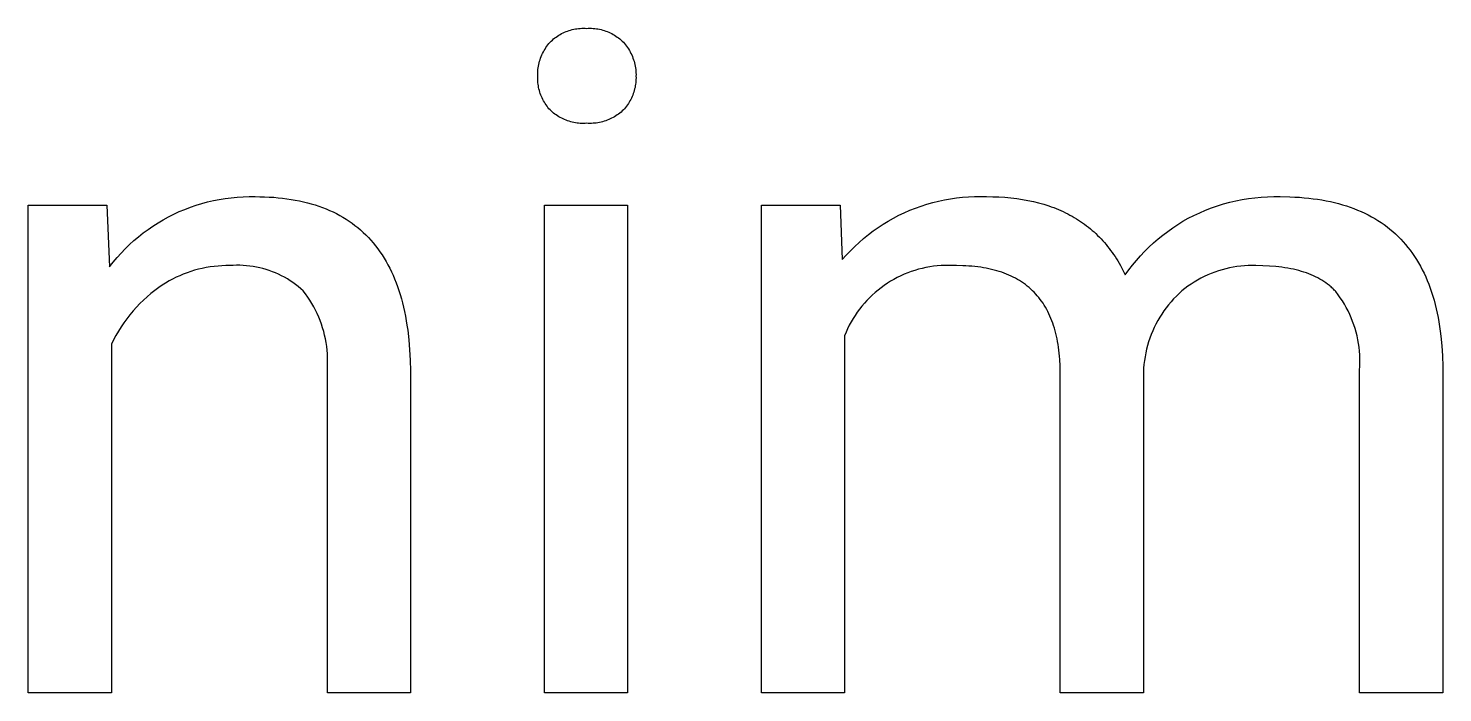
# Model space of a CAD drawing. Header units: millimetres. Extents: x -1576 to 3664, y -445 to 3215.
# Drawn here: x 3350.4 to 3431.3, y 18.5 to 56.5 of the extents above; entities that cross this region are included whole.
import ezdxf

# ---------------------------------------------------------------- set-up
doc = ezdxf.new("R2010")
doc.units = ezdxf.units.MM
doc.header["$MEASUREMENT"] = 0
doc.layers.add('Domyślny', color=7, linetype='Continuous', true_color=0x000000)

msp = doc.modelspace()

# ---------------------------------------------------------------- linework, layer by layer
at = {"layer": 'Domyślny'}
for p, q in [((3380.277, 55.802), (3380.345, 55.865)), ((3380.345, 55.865), (3380.415, 55.926)), ((3380.415, 55.926), (3380.487, 55.984)), ((3380.487, 55.984), (3380.561, 56.039)), ((3380.561, 56.039), (3380.637, 56.092)), ((3380.637, 56.092), (3380.715, 56.142)), ((3380.715, 56.142), (3380.794, 56.189)), ((3380.794, 56.189), (3380.875, 56.234)), ((3380.875, 56.234), (3380.958, 56.275)), ((3380.958, 56.275), (3381.042, 56.314)), ((3381.042, 56.314), (3381.127, 56.35)), ((3381.127, 56.35), (3381.214, 56.383)), ((3381.214, 56.383), (3381.301, 56.413)), ((3381.301, 56.413), (3381.39, 56.439)), ((3381.39, 56.439), (3381.479, 56.463)), ((3381.479, 56.463), (3381.57, 56.483)), ((3381.57, 56.483), (3381.661, 56.501)), ((3381.661, 56.501), (3381.752, 56.515)), ((3381.752, 56.515), (3381.844, 56.526)), ((3381.844, 56.526), (3381.936, 56.534)), ((3381.936, 56.534), (3382.028, 56.538)), ((3382.028, 56.538), (3382.121, 56.54)), ((3382.121, 56.54), (3382.213, 56.538)), ((3382.213, 56.538), (3382.306, 56.533)), ((3382.306, 56.533), (3382.399, 56.538)), ((3382.399, 56.538), (3382.491, 56.539)), ((3382.491, 56.539), (3382.584, 56.538)), ((3382.584, 56.538), (3382.677, 56.533)), ((3382.677, 56.533), (3382.77, 56.525)), ((3382.77, 56.525), (3382.862, 56.514)), ((3382.862, 56.514), (3382.954, 56.5)), ((3382.954, 56.5), (3383.045, 56.483)), ((3383.045, 56.483), (3383.136, 56.462)), ((3383.136, 56.462), (3383.225, 56.438)), ((3383.225, 56.438), (3383.314, 56.412)), ((3383.314, 56.412), (3383.402, 56.382)), ((3383.402, 56.382), (3383.489, 56.349)), ((3383.489, 56.349), (3383.575, 56.313)), ((3383.575, 56.313), (3383.659, 56.274)), ((3383.659, 56.274), (3383.742, 56.233)), ((3383.742, 56.233), (3383.824, 56.188)), ((3383.824, 56.188), (3383.904, 56.141)), ((3383.904, 56.141), (3383.982, 56.091)), ((3383.982, 56.091), (3384.059, 56.038)), ((3384.059, 56.038), (3384.134, 55.983)), ((3384.134, 55.983), (3384.206, 55.925)), ((3384.206, 55.925), (3384.277, 55.865)), ((3384.277, 55.865), (3384.346, 55.802)), ((3379.745, 55.009), (3379.785, 55.096)), ((3379.785, 55.096), (3379.829, 55.182)), ((3379.829, 55.182), (3379.875, 55.267)), ((3379.875, 55.267), (3379.924, 55.35)), ((3379.924, 55.35), (3379.976, 55.431)), ((3379.976, 55.431), (3380.031, 55.511)), ((3380.031, 55.511), (3380.089, 55.588)), ((3380.089, 55.588), (3380.149, 55.664)), ((3380.149, 55.664), (3380.211, 55.737)), ((3380.211, 55.737), (3380.277, 55.802)), ((3384.346, 55.802), (3384.412, 55.737)), ((3384.412, 55.737), (3384.475, 55.664)), ((3384.475, 55.664), (3384.536, 55.589)), ((3384.536, 55.589), (3384.595, 55.512)), ((3384.595, 55.512), (3384.65, 55.433)), ((3384.65, 55.433), (3384.703, 55.352)), ((3384.703, 55.352), (3384.753, 55.269)), ((3384.753, 55.269), (3384.8, 55.184)), ((3384.8, 55.184), (3384.844, 55.098)), ((3384.844, 55.098), (3384.885, 55.011)), ((3379.52, 54.173), (3379.532, 54.269)), ((3379.532, 54.269), (3379.548, 54.364)), ((3379.548, 54.364), (3379.566, 54.459)), ((3379.566, 54.459), (3379.588, 54.553)), ((3379.588, 54.553), (3379.613, 54.646)), ((3379.613, 54.646), (3379.642, 54.738)), ((3379.642, 54.738), (3379.673, 54.829)), ((3379.673, 54.829), (3379.707, 54.92)), ((3379.707, 54.92), (3379.745, 55.009)), ((3384.885, 55.011), (3384.923, 54.922)), ((3384.923, 54.922), (3384.958, 54.831)), ((3384.958, 54.831), (3384.99, 54.74)), ((3384.99, 54.74), (3385.019, 54.648)), ((3385.019, 54.648), (3385.044, 54.554)), ((3385.044, 54.554), (3385.067, 54.46)), ((3385.067, 54.46), (3385.086, 54.365)), ((3385.086, 54.365), (3385.101, 54.27)), ((3385.101, 54.27), (3385.114, 54.174)), ((3379.503, 53.696), (3379.505, 53.788)), ((3379.505, 53.605), (3379.503, 53.696)), ((3379.504, 53.884), (3379.506, 53.981)), ((3379.505, 53.788), (3379.504, 53.884)), ((3379.51, 53.514), (3379.505, 53.605)), ((3379.506, 53.981), (3379.511, 54.077)), ((3379.517, 53.423), (3379.51, 53.514)), ((3379.511, 54.077), (3379.52, 54.173)), ((3385.114, 54.174), (3385.123, 54.078)), ((3385.125, 53.513), (3385.117, 53.422)), ((3385.123, 54.078), (3385.129, 53.981)), ((3385.13, 53.605), (3385.125, 53.513)), ((3385.129, 53.981), (3385.131, 53.884)), ((3385.131, 53.884), (3385.13, 53.788)), ((3385.13, 53.788), (3385.131, 53.696)), ((3385.131, 53.696), (3385.13, 53.605)), ((3379.528, 53.332), (3379.517, 53.423)), ((3379.542, 53.242), (3379.528, 53.332)), ((3379.559, 53.152), (3379.542, 53.242)), ((3379.578, 53.063), (3379.559, 53.152)), ((3379.601, 52.975), (3379.578, 53.063)), ((3379.627, 52.887), (3379.601, 52.975)), ((3379.655, 52.8), (3379.627, 52.887)), ((3379.687, 52.715), (3379.655, 52.8)), ((3379.721, 52.63), (3379.687, 52.715)), ((3379.758, 52.547), (3379.721, 52.63)), ((3384.909, 52.628), (3384.871, 52.545)), ((3384.944, 52.713), (3384.909, 52.628)), ((3384.976, 52.798), (3384.944, 52.713)), ((3385.005, 52.885), (3384.976, 52.798)), ((3385.031, 52.973), (3385.005, 52.885)), ((3385.054, 53.061), (3385.031, 52.973)), ((3385.075, 53.151), (3385.054, 53.061)), ((3385.092, 53.241), (3385.075, 53.151)), ((3385.106, 53.331), (3385.092, 53.241)), ((3385.117, 53.422), (3385.106, 53.331)), ((3379.798, 52.465), (3379.758, 52.547)), ((3379.841, 52.384), (3379.798, 52.465)), ((3379.886, 52.305), (3379.841, 52.384)), ((3379.934, 52.227), (3379.886, 52.305)), ((3379.985, 52.151), (3379.934, 52.227)), ((3380.038, 52.077), (3379.985, 52.151)), ((3380.093, 52.004), (3380.038, 52.077)), ((3380.151, 51.933), (3380.093, 52.004)), ((3380.211, 51.865), (3380.151, 51.933)), ((3380.278, 51.801), (3380.211, 51.865)), ((3384.412, 51.865), (3384.345, 51.802)), ((3384.473, 51.933), (3384.412, 51.865)), ((3384.532, 52.003), (3384.473, 51.933)), ((3384.588, 52.075), (3384.532, 52.003)), ((3384.642, 52.15), (3384.588, 52.075)), ((3384.693, 52.225), (3384.642, 52.15)), ((3384.741, 52.303), (3384.693, 52.225)), ((3384.787, 52.382), (3384.741, 52.303)), ((3384.831, 52.463), (3384.787, 52.382)), ((3384.871, 52.545), (3384.831, 52.463)), ((3380.347, 51.74), (3380.278, 51.801)), ((3380.418, 51.682), (3380.347, 51.74)), ((3380.49, 51.626), (3380.418, 51.682)), ((3380.565, 51.572), (3380.49, 51.626)), ((3380.641, 51.521), (3380.565, 51.572)), ((3380.72, 51.472), (3380.641, 51.521)), ((3380.799, 51.426), (3380.72, 51.472)), ((3380.881, 51.383), (3380.799, 51.426)), ((3380.963, 51.343), (3380.881, 51.383)), ((3381.047, 51.305), (3380.963, 51.343)), ((3381.133, 51.271), (3381.047, 51.305)), ((3381.219, 51.239), (3381.133, 51.271)), ((3381.306, 51.21), (3381.219, 51.239)), ((3381.395, 51.185), (3381.306, 51.21)), ((3381.484, 51.162), (3381.395, 51.185)), ((3381.574, 51.142), (3381.484, 51.162)), ((3381.664, 51.126), (3381.574, 51.142)), ((3381.755, 51.112), (3381.664, 51.126)), ((3381.846, 51.102), (3381.755, 51.112)), ((3381.938, 51.094), (3381.846, 51.102)), ((3382.03, 51.09), (3381.938, 51.094)), ((3382.122, 51.089), (3382.03, 51.09)), ((3382.214, 51.091), (3382.122, 51.089)), ((3382.306, 51.096), (3382.214, 51.091)), ((3382.398, 51.091), (3382.306, 51.096)), ((3382.49, 51.09), (3382.398, 51.091)), ((3382.583, 51.091), (3382.49, 51.09)), ((3382.675, 51.095), (3382.583, 51.091)), ((3382.767, 51.103), (3382.675, 51.095)), ((3382.859, 51.113), (3382.767, 51.103)), ((3382.95, 51.127), (3382.859, 51.113)), ((3383.041, 51.143), (3382.95, 51.127)), ((3383.131, 51.163), (3383.041, 51.143)), ((3383.221, 51.186), (3383.131, 51.163)), ((3383.31, 51.212), (3383.221, 51.186)), ((3383.397, 51.24), (3383.31, 51.212)), ((3383.484, 51.272), (3383.397, 51.24)), ((3383.57, 51.306), (3383.484, 51.272)), ((3383.654, 51.344), (3383.57, 51.306)), ((3383.737, 51.384), (3383.654, 51.344)), ((3383.819, 51.427), (3383.737, 51.384)), ((3383.899, 51.473), (3383.819, 51.427)), ((3383.978, 51.521), (3383.899, 51.473)), ((3384.055, 51.572), (3383.978, 51.521)), ((3384.13, 51.626), (3384.055, 51.572)), ((3384.204, 51.682), (3384.13, 51.626)), ((3384.275, 51.741), (3384.204, 51.682)), ((3384.345, 51.802), (3384.275, 51.741)), ((3350.35, 18.479), (3350.35, 46.401)), ((3350.35, 46.401), (3354.848, 46.401)), ((3354.848, 46.401), (3355.003, 42.872)), ((3358.989, 46.035), (3359.305, 46.168)), ((3359.305, 46.168), (3359.626, 46.291)), ((3359.626, 46.291), (3359.95, 46.402)), ((3359.95, 46.402), (3360.278, 46.503)), ((3360.278, 46.503), (3360.609, 46.592)), ((3360.609, 46.592), (3360.943, 46.67)), ((3360.943, 46.67), (3361.279, 46.737)), ((3361.279, 46.737), (3361.617, 46.792)), ((3361.617, 46.792), (3361.958, 46.836)), ((3361.958, 46.836), (3362.299, 46.868)), ((3362.299, 46.868), (3362.641, 46.889)), ((3362.641, 46.889), (3362.984, 46.898)), ((3362.984, 46.898), (3363.327, 46.896)), ((3363.327, 46.896), (3363.6, 46.893)), ((3363.6, 46.893), (3363.869, 46.886)), ((3363.869, 46.886), (3364.134, 46.874)), ((3364.134, 46.874), (3364.395, 46.857)), ((3364.395, 46.857), (3364.651, 46.835)), ((3364.651, 46.835), (3364.903, 46.808)), ((3364.903, 46.808), (3365.151, 46.776)), ((3365.151, 46.776), (3365.394, 46.74)), ((3365.394, 46.74), (3365.633, 46.698)), ((3365.633, 46.698), (3365.868, 46.652)), ((3365.868, 46.652), (3366.099, 46.601)), ((3366.099, 46.601), (3366.325, 46.545)), ((3366.325, 46.545), (3366.547, 46.484)), ((3366.547, 46.484), (3366.765, 46.418)), ((3366.765, 46.418), (3366.979, 46.347)), ((3366.979, 46.347), (3367.188, 46.272)), ((3367.188, 46.272), (3367.393, 46.191)), ((3367.393, 46.191), (3367.594, 46.106)), ((3379.891, 18.479), (3379.891, 46.401)), ((3379.891, 46.401), (3384.647, 46.401)), ((3384.647, 46.401), (3384.647, 18.479)), ((3392.312, 18.479), (3392.312, 46.401)), ((3392.312, 46.401), (3396.81, 46.401)), ((3396.81, 46.401), (3396.937, 43.286)), ((3400.804, 46.113), (3401.125, 46.24)), ((3401.125, 46.24), (3401.45, 46.357)), ((3401.45, 46.357), (3401.778, 46.463)), ((3401.778, 46.463), (3402.11, 46.558)), ((3402.11, 46.558), (3402.445, 46.641)), ((3402.445, 46.641), (3402.783, 46.713)), ((3402.783, 46.713), (3403.123, 46.774)), ((3403.123, 46.774), (3403.465, 46.823)), ((3403.465, 46.823), (3403.808, 46.861)), ((3403.808, 46.861), (3404.153, 46.887)), ((3404.153, 46.887), (3404.498, 46.902)), ((3404.498, 46.902), (3404.843, 46.904)), ((3404.843, 46.904), (3405.188, 46.896)), ((3405.188, 46.896), (3405.549, 46.891)), ((3405.549, 46.891), (3405.903, 46.878)), ((3405.903, 46.878), (3406.249, 46.856)), ((3406.249, 46.856), (3406.588, 46.826)), ((3406.588, 46.826), (3406.92, 46.786)), ((3406.92, 46.786), (3407.245, 46.738)), ((3407.245, 46.738), (3407.562, 46.681)), ((3407.562, 46.681), (3407.872, 46.615)), ((3407.872, 46.615), (3408.175, 46.541)), ((3408.175, 46.541), (3408.47, 46.458)), ((3408.47, 46.458), (3408.759, 46.365)), ((3408.759, 46.365), (3408.9, 46.316)), ((3408.9, 46.316), (3409.04, 46.265)), ((3409.04, 46.265), (3409.177, 46.211)), ((3409.177, 46.211), (3409.313, 46.155)), ((3409.313, 46.155), (3409.447, 46.097)), ((3417.729, 46.119), (3418.069, 46.25)), ((3418.069, 46.25), (3418.412, 46.37)), ((3418.412, 46.37), (3418.76, 46.477)), ((3418.76, 46.477), (3419.111, 46.573)), ((3419.111, 46.573), (3419.465, 46.656)), ((3419.465, 46.656), (3419.822, 46.727)), ((3419.822, 46.727), (3420.181, 46.786)), ((3420.181, 46.786), (3420.542, 46.833)), ((3420.542, 46.833), (3420.904, 46.867)), ((3420.904, 46.867), (3421.267, 46.889)), ((3421.267, 46.889), (3421.631, 46.899)), ((3421.631, 46.899), (3421.995, 46.896)), ((3421.995, 46.896), (3422.558, 46.886)), ((3422.558, 46.886), (3422.833, 46.874)), ((3422.833, 46.874), (3423.104, 46.858)), ((3423.104, 46.858), (3423.37, 46.836)), ((3423.37, 46.836), (3423.632, 46.81)), ((3423.632, 46.81), (3423.889, 46.779)), ((3423.889, 46.779), (3424.142, 46.744)), ((3424.142, 46.744), (3424.391, 46.703)), ((3424.391, 46.703), (3424.635, 46.658)), ((3424.635, 46.658), (3424.875, 46.608)), ((3424.875, 46.608), (3425.11, 46.554)), ((3425.11, 46.554), (3425.341, 46.495)), ((3425.341, 46.495), (3425.568, 46.43)), ((3425.568, 46.43), (3425.79, 46.362)), ((3425.79, 46.362), (3426.008, 46.288)), ((3426.008, 46.288), (3426.222, 46.21)), ((3426.222, 46.21), (3426.431, 46.127)), ((3357.487, 45.212), (3357.776, 45.397)), ((3357.776, 45.397), (3358.071, 45.572)), ((3358.071, 45.572), (3358.372, 45.736)), ((3358.372, 45.736), (3358.678, 45.891)), ((3358.678, 45.891), (3358.989, 46.035)), ((3367.594, 46.106), (3367.791, 46.016)), ((3367.791, 46.016), (3367.983, 45.921)), ((3367.983, 45.921), (3368.171, 45.821)), ((3368.171, 45.821), (3368.355, 45.716)), ((3368.355, 45.716), (3368.534, 45.607)), ((3368.534, 45.607), (3368.709, 45.492)), ((3368.709, 45.492), (3368.88, 45.373)), ((3368.88, 45.373), (3369.047, 45.248)), ((3399.274, 45.317), (3399.569, 45.496)), ((3399.569, 45.496), (3399.87, 45.666)), ((3399.87, 45.666), (3400.176, 45.825)), ((3400.176, 45.825), (3400.487, 45.974)), ((3400.487, 45.974), (3400.804, 46.113)), ((3409.447, 46.097), (3409.58, 46.037)), ((3409.58, 46.037), (3409.71, 45.974)), ((3409.71, 45.974), (3409.839, 45.91)), ((3409.839, 45.91), (3409.966, 45.843)), ((3409.966, 45.843), (3410.091, 45.774)), ((3410.091, 45.774), (3410.214, 45.703)), ((3410.214, 45.703), (3410.335, 45.629)), ((3410.335, 45.629), (3410.455, 45.554)), ((3410.455, 45.554), (3410.572, 45.476)), ((3410.572, 45.476), (3410.688, 45.396)), ((3410.688, 45.396), (3410.802, 45.314)), ((3416.137, 45.302), (3416.436, 45.485)), ((3416.436, 45.485), (3416.74, 45.658)), ((3416.74, 45.658), (3417.064, 45.823)), ((3417.064, 45.823), (3417.394, 45.977)), ((3417.394, 45.977), (3417.729, 46.119)), ((3426.431, 46.127), (3426.635, 46.039)), ((3426.635, 46.039), (3426.836, 45.946)), ((3426.836, 45.946), (3427.032, 45.849)), ((3427.032, 45.849), (3427.223, 45.747)), ((3427.223, 45.747), (3427.41, 45.64)), ((3427.41, 45.64), (3427.593, 45.528)), ((3427.593, 45.528), (3427.771, 45.412)), ((3427.771, 45.412), (3427.945, 45.291)), ((3356.399, 44.379), (3356.661, 44.601)), ((3356.661, 44.601), (3356.929, 44.814)), ((3356.929, 44.814), (3357.205, 45.018)), ((3357.205, 45.018), (3357.487, 45.212)), ((3369.047, 45.248), (3369.209, 45.119)), ((3369.209, 45.119), (3369.367, 44.985)), ((3369.367, 44.985), (3369.521, 44.846)), ((3369.521, 44.846), (3369.671, 44.703)), ((3369.671, 44.703), (3369.816, 44.554)), ((3369.816, 44.554), (3369.957, 44.4)), ((3398.16, 44.502), (3398.428, 44.72)), ((3398.428, 44.72), (3398.703, 44.928)), ((3398.703, 44.928), (3398.985, 45.127)), ((3398.985, 45.127), (3399.274, 45.317)), ((3410.802, 45.314), (3410.915, 45.23)), ((3410.915, 45.23), (3411.025, 45.143)), ((3411.025, 45.143), (3411.134, 45.054)), ((3411.134, 45.054), (3411.241, 44.963)), ((3411.241, 44.963), (3411.346, 44.87)), ((3411.346, 44.87), (3411.449, 44.775)), ((3411.449, 44.775), (3411.55, 44.678)), ((3411.55, 44.678), (3411.65, 44.578)), ((3411.65, 44.578), (3411.747, 44.476)), ((3415.009, 44.475), (3415.281, 44.695)), ((3415.281, 44.695), (3415.56, 44.907)), ((3415.56, 44.907), (3415.845, 45.11)), ((3415.845, 45.11), (3416.137, 45.302)), ((3427.945, 45.291), (3428.115, 45.165)), ((3428.115, 45.165), (3428.28, 45.035)), ((3428.28, 45.035), (3428.441, 44.899)), ((3428.441, 44.899), (3428.597, 44.759)), ((3428.597, 44.759), (3428.749, 44.615)), ((3428.749, 44.615), (3428.897, 44.465)), ((3355.663, 43.661), (3355.9, 43.909)), ((3355.9, 43.909), (3356.146, 44.148)), ((3356.146, 44.148), (3356.399, 44.379)), ((3369.957, 44.4), (3370.094, 44.242)), ((3370.094, 44.242), (3370.227, 44.079)), ((3370.227, 44.079), (3370.355, 43.911)), ((3370.355, 43.911), (3370.479, 43.738)), ((3370.479, 43.738), (3370.599, 43.56)), ((3397.165, 43.545), (3397.401, 43.797)), ((3397.401, 43.797), (3397.646, 44.04)), ((3397.646, 44.04), (3397.899, 44.275)), ((3397.899, 44.275), (3398.16, 44.502)), ((3411.747, 44.476), (3411.843, 44.372)), ((3411.843, 44.372), (3411.937, 44.266)), ((3411.937, 44.266), (3412.03, 44.157)), ((3412.03, 44.157), (3412.12, 44.047)), ((3412.12, 44.047), (3412.209, 43.934)), ((3412.209, 43.934), (3412.295, 43.819)), ((3412.295, 43.819), (3412.38, 43.702)), ((3414.001, 43.504), (3414.241, 43.759)), ((3414.241, 43.759), (3414.489, 44.006)), ((3414.489, 44.006), (3414.745, 44.245)), ((3414.745, 44.245), (3415.009, 44.475)), ((3428.897, 44.465), (3429.04, 44.311)), ((3429.04, 44.311), (3429.179, 44.152)), ((3429.179, 44.152), (3429.313, 43.988)), ((3429.313, 43.988), (3429.443, 43.82)), ((3429.443, 43.82), (3429.569, 43.646)), ((3355.003, 42.872), (3355.214, 43.143)), ((3355.214, 43.143), (3355.434, 43.406)), ((3355.434, 43.406), (3355.663, 43.661)), ((3361.209, 42.921), (3360.983, 42.899)), ((3361.436, 42.936), (3361.209, 42.921)), ((3361.663, 42.943), (3361.436, 42.936)), ((3361.891, 42.942), (3361.663, 42.943)), ((3362.081, 42.955), (3361.891, 42.942)), ((3362.271, 42.961), (3362.081, 42.955)), ((3362.462, 42.961), (3362.271, 42.961)), ((3362.652, 42.953), (3362.462, 42.961)), ((3362.842, 42.94), (3362.652, 42.953)), ((3363.032, 42.92), (3362.842, 42.94)), ((3363.22, 42.893), (3363.032, 42.92)), ((3370.599, 43.56), (3370.714, 43.377)), ((3370.714, 43.377), (3370.825, 43.189)), ((3370.825, 43.189), (3370.932, 42.997)), ((3370.932, 42.997), (3371.035, 42.8)), ((3396.937, 43.286), (3397.165, 43.545)), ((3402.158, 42.906), (3401.942, 42.874)), ((3402.375, 42.931), (3402.158, 42.906)), ((3402.593, 42.948), (3402.375, 42.931)), ((3402.811, 42.958), (3402.593, 42.948)), ((3403.029, 42.96), (3402.811, 42.958)), ((3403.248, 42.955), (3403.029, 42.96)), ((3403.466, 42.942), (3403.248, 42.955)), ((3403.831, 42.936), (3403.466, 42.942)), ((3404.01, 42.929), (3403.831, 42.936)), ((3404.185, 42.918), (3404.01, 42.929)), ((3404.358, 42.905), (3404.185, 42.918)), ((3404.527, 42.888), (3404.358, 42.905)), ((3412.38, 43.702), (3412.464, 43.582)), ((3412.464, 43.582), (3412.545, 43.461)), ((3412.545, 43.461), (3412.624, 43.337)), ((3412.624, 43.337), (3412.702, 43.211)), ((3412.702, 43.211), (3412.778, 43.083)), ((3412.778, 43.083), (3412.852, 42.952)), ((3412.852, 42.952), (3412.995, 42.685)), ((3413.334, 42.694), (3413.547, 42.971)), ((3413.547, 42.971), (3413.77, 43.242)), ((3413.77, 43.242), (3414.001, 43.504)), ((3419.739, 42.911), (3419.523, 42.885)), ((3419.956, 42.93), (3419.739, 42.911)), ((3420.173, 42.942), (3419.956, 42.93)), ((3420.391, 42.946), (3420.173, 42.942)), ((3420.609, 42.942), (3420.391, 42.946)), ((3421.003, 42.936), (3420.609, 42.942)), ((3421.383, 42.919), (3421.003, 42.936)), ((3421.748, 42.89), (3421.383, 42.919)), ((3429.569, 43.646), (3429.69, 43.468)), ((3429.69, 43.468), (3429.807, 43.285)), ((3429.807, 43.285), (3429.919, 43.098)), ((3429.919, 43.098), (3430.027, 42.906)), ((3430.027, 42.906), (3430.131, 42.709)), ((3358.604, 42.171), (3358.404, 42.063)), ((3358.807, 42.273), (3358.604, 42.171)), ((3359.014, 42.368), (3358.807, 42.273)), ((3359.223, 42.456), (3359.014, 42.368)), ((3359.436, 42.537), (3359.223, 42.456)), ((3359.651, 42.61), (3359.436, 42.537)), ((3359.869, 42.677), (3359.651, 42.61)), ((3360.088, 42.736), (3359.869, 42.677)), ((3360.31, 42.788), (3360.088, 42.736)), ((3360.533, 42.833), (3360.31, 42.788)), ((3360.757, 42.87), (3360.533, 42.833)), ((3360.983, 42.899), (3360.757, 42.87)), ((3363.408, 42.859), (3363.22, 42.893)), ((3363.594, 42.819), (3363.408, 42.859)), ((3363.779, 42.773), (3363.594, 42.819)), ((3363.962, 42.72), (3363.779, 42.773)), ((3364.144, 42.661), (3363.962, 42.72)), ((3364.323, 42.596), (3364.144, 42.661)), ((3364.499, 42.525), (3364.323, 42.596)), ((3364.673, 42.447), (3364.499, 42.525)), ((3364.844, 42.363), (3364.673, 42.447)), ((3365.013, 42.274), (3364.844, 42.363)), ((3365.178, 42.179), (3365.013, 42.274)), ((3365.339, 42.078), (3365.178, 42.179)), ((3371.035, 42.8), (3371.133, 42.597)), ((3371.133, 42.597), (3371.227, 42.39)), ((3371.227, 42.39), (3371.317, 42.178)), ((3371.317, 42.178), (3371.403, 41.961)), ((3399.889, 42.156), (3399.7, 42.046)), ((3400.082, 42.259), (3399.889, 42.156)), ((3400.278, 42.355), (3400.082, 42.259)), ((3400.477, 42.445), (3400.278, 42.355)), ((3400.679, 42.528), (3400.477, 42.445)), ((3400.884, 42.603), (3400.679, 42.528)), ((3401.092, 42.672), (3400.884, 42.603)), ((3401.302, 42.733), (3401.092, 42.672)), ((3401.513, 42.788), (3401.302, 42.733)), ((3401.727, 42.835), (3401.513, 42.788)), ((3401.942, 42.874), (3401.727, 42.835)), ((3404.694, 42.869), (3404.527, 42.888)), ((3404.858, 42.847), (3404.694, 42.869)), ((3405.019, 42.821), (3404.858, 42.847)), ((3405.177, 42.793), (3405.019, 42.821)), ((3405.332, 42.762), (3405.177, 42.793)), ((3405.484, 42.727), (3405.332, 42.762)), ((3405.633, 42.69), (3405.484, 42.727)), ((3405.78, 42.65), (3405.633, 42.69)), ((3405.923, 42.606), (3405.78, 42.65)), ((3406.064, 42.56), (3405.923, 42.606)), ((3406.202, 42.511), (3406.064, 42.56)), ((3406.337, 42.459), (3406.202, 42.511)), ((3406.468, 42.404), (3406.337, 42.459)), ((3406.598, 42.345), (3406.468, 42.404)), ((3406.724, 42.284), (3406.598, 42.345)), ((3406.847, 42.22), (3406.724, 42.284)), ((3406.967, 42.153), (3406.847, 42.22)), ((3407.085, 42.083), (3406.967, 42.153)), ((3412.995, 42.685), (3413.13, 42.409)), ((3413.13, 42.409), (3413.334, 42.694)), ((3417.271, 42.113), (3417.084, 42.001)), ((3417.461, 42.218), (3417.271, 42.113)), ((3417.656, 42.316), (3417.461, 42.218)), ((3417.853, 42.408), (3417.656, 42.316)), ((3418.054, 42.492), (3417.853, 42.408)), ((3418.257, 42.57), (3418.054, 42.492)), ((3418.463, 42.641), (3418.257, 42.57)), ((3418.671, 42.704), (3418.463, 42.641)), ((3418.882, 42.76), (3418.671, 42.704)), ((3419.094, 42.809), (3418.882, 42.76)), ((3419.308, 42.851), (3419.094, 42.809)), ((3419.523, 42.885), (3419.308, 42.851)), ((3421.926, 42.871), (3421.748, 42.89)), ((3422.099, 42.849), (3421.926, 42.871)), ((3422.269, 42.824), (3422.099, 42.849)), ((3422.436, 42.797), (3422.269, 42.824)), ((3422.599, 42.766), (3422.436, 42.797)), ((3422.758, 42.733), (3422.599, 42.766)), ((3422.913, 42.696), (3422.758, 42.733)), ((3423.065, 42.657), (3422.913, 42.696)), ((3423.214, 42.615), (3423.065, 42.657)), ((3423.358, 42.57), (3423.214, 42.615)), ((3423.5, 42.522), (3423.358, 42.57)), ((3423.637, 42.471), (3423.5, 42.522)), ((3423.771, 42.417), (3423.637, 42.471)), ((3423.901, 42.361), (3423.771, 42.417)), ((3424.028, 42.301), (3423.901, 42.361)), ((3424.151, 42.238), (3424.028, 42.301)), ((3424.27, 42.173), (3424.151, 42.238)), ((3424.386, 42.105), (3424.27, 42.173)), ((3424.498, 42.034), (3424.386, 42.105)), ((3430.131, 42.709), (3430.23, 42.507)), ((3430.23, 42.507), (3430.325, 42.3)), ((3430.325, 42.3), (3430.415, 42.089)), ((3357.372, 41.35), (3357.154, 41.164)), ((3357.597, 41.528), (3357.372, 41.35)), ((3357.827, 41.699), (3357.597, 41.528)), ((3358.015, 41.827), (3357.827, 41.699)), ((3358.207, 41.948), (3358.015, 41.827)), ((3358.404, 42.063), (3358.207, 41.948)), ((3365.497, 41.971), (3365.339, 42.078)), ((3365.652, 41.859), (3365.497, 41.971)), ((3365.802, 41.742), (3365.652, 41.859)), ((3365.948, 41.62), (3365.802, 41.742)), ((3366.09, 41.492), (3365.948, 41.62)), ((3366.222, 41.319), (3366.09, 41.492)), ((3366.348, 41.141), (3366.222, 41.319)), ((3371.403, 41.961), (3371.484, 41.74)), ((3371.484, 41.74), (3371.561, 41.513)), ((3371.561, 41.513), (3371.634, 41.281)), ((3398.818, 41.404), (3398.655, 41.258)), ((3398.985, 41.545), (3398.818, 41.404)), ((3399.157, 41.679), (3398.985, 41.545)), ((3399.334, 41.808), (3399.157, 41.679)), ((3399.515, 41.93), (3399.334, 41.808)), ((3399.7, 42.046), (3399.515, 41.93)), ((3407.199, 42.01), (3407.085, 42.083)), ((3407.311, 41.934), (3407.199, 42.01)), ((3407.42, 41.855), (3407.311, 41.934)), ((3407.525, 41.773), (3407.42, 41.855)), ((3407.628, 41.688), (3407.525, 41.773)), ((3407.728, 41.6), (3407.628, 41.688)), ((3407.825, 41.509), (3407.728, 41.6)), ((3407.92, 41.415), (3407.825, 41.509)), ((3408.011, 41.318), (3407.92, 41.415)), ((3408.099, 41.218), (3408.011, 41.318)), ((3416.213, 41.349), (3416.055, 41.196)), ((3416.378, 41.492), (3416.213, 41.349)), ((3416.548, 41.628), (3416.378, 41.492)), ((3416.722, 41.758), (3416.548, 41.628)), ((3416.901, 41.883), (3416.722, 41.758)), ((3417.084, 42.001), (3416.901, 41.883)), ((3424.607, 41.959), (3424.498, 42.034)), ((3424.712, 41.882), (3424.607, 41.959)), ((3424.763, 41.843), (3424.712, 41.882)), ((3424.813, 41.802), (3424.763, 41.843)), ((3424.862, 41.761), (3424.813, 41.802)), ((3424.911, 41.72), (3424.862, 41.761)), ((3424.958, 41.677), (3424.911, 41.72)), ((3425.005, 41.634), (3424.958, 41.677)), ((3425.051, 41.59), (3425.005, 41.634)), ((3425.095, 41.545), (3425.051, 41.59)), ((3425.139, 41.5), (3425.095, 41.545)), ((3425.182, 41.454), (3425.139, 41.5)), ((3425.314, 41.28), (3425.182, 41.454)), ((3430.415, 42.089), (3430.502, 41.873)), ((3430.502, 41.873), (3430.583, 41.652)), ((3430.583, 41.652), (3430.661, 41.427)), ((3430.661, 41.427), (3430.733, 41.197)), ((3356.54, 40.565), (3356.349, 40.351)), ((3356.738, 40.771), (3356.54, 40.565)), ((3356.943, 40.971), (3356.738, 40.771)), ((3357.154, 41.164), (3356.943, 40.971)), ((3366.468, 40.96), (3366.348, 41.141)), ((3366.582, 40.774), (3366.468, 40.96)), ((3366.689, 40.585), (3366.582, 40.774)), ((3366.79, 40.392), (3366.689, 40.585)), ((3371.634, 41.281), (3371.703, 41.045)), ((3371.703, 41.045), (3371.767, 40.804)), ((3371.767, 40.804), (3371.827, 40.558)), ((3371.827, 40.558), (3371.883, 40.307)), ((3398.058, 40.621), (3397.923, 40.449)), ((3398.199, 40.788), (3398.058, 40.621)), ((3398.345, 40.95), (3398.199, 40.788)), ((3398.498, 41.107), (3398.345, 40.95)), ((3398.655, 41.258), (3398.498, 41.107)), ((3408.185, 41.115), (3408.099, 41.218)), ((3408.268, 41.009), (3408.185, 41.115)), ((3408.347, 40.9), (3408.268, 41.009)), ((3408.424, 40.789), (3408.347, 40.9)), ((3408.498, 40.674), (3408.424, 40.789)), ((3408.569, 40.556), (3408.498, 40.674)), ((3408.637, 40.435), (3408.569, 40.556)), ((3415.477, 40.53), (3415.347, 40.352)), ((3415.613, 40.704), (3415.477, 40.53)), ((3415.755, 40.873), (3415.613, 40.704)), ((3415.902, 41.037), (3415.755, 40.873)), ((3416.055, 41.196), (3415.902, 41.037)), ((3425.44, 41.101), (3425.314, 41.28)), ((3425.56, 40.919), (3425.44, 41.101)), ((3425.674, 40.732), (3425.56, 40.919)), ((3425.781, 40.542), (3425.674, 40.732)), ((3425.882, 40.348), (3425.781, 40.542)), ((3430.733, 41.197), (3430.802, 40.962)), ((3430.802, 40.962), (3430.866, 40.722)), ((3430.866, 40.722), (3430.926, 40.478)), ((3430.926, 40.478), (3430.981, 40.228)), ((3355.821, 39.673), (3355.661, 39.436)), ((3355.989, 39.905), (3355.821, 39.673)), ((3356.165, 40.131), (3355.989, 39.905)), ((3356.349, 40.351), (3356.165, 40.131)), ((3366.885, 40.196), (3366.79, 40.392)), ((3366.973, 39.996), (3366.885, 40.196)), ((3367.054, 39.794), (3366.973, 39.996)), ((3367.129, 39.59), (3367.054, 39.794)), ((3371.883, 40.307), (3371.934, 40.051)), ((3371.934, 40.051), (3371.981, 39.79)), ((3371.981, 39.79), (3372.024, 39.525)), ((3397.443, 39.719), (3397.339, 39.527)), ((3397.554, 39.908), (3397.443, 39.719)), ((3397.67, 40.093), (3397.554, 39.908)), ((3397.793, 40.273), (3397.67, 40.093)), ((3397.923, 40.449), (3397.793, 40.273)), ((3408.703, 40.311), (3408.637, 40.435)), ((3408.765, 40.185), (3408.703, 40.311)), ((3408.824, 40.055), (3408.765, 40.185)), ((3408.881, 39.922), (3408.824, 40.055)), ((3408.935, 39.786), (3408.881, 39.922)), ((3408.985, 39.648), (3408.935, 39.786)), ((3414.995, 39.792), (3414.89, 39.597)), ((3415.106, 39.982), (3414.995, 39.792)), ((3415.223, 40.169), (3415.106, 39.982)), ((3415.347, 40.352), (3415.223, 40.169)), ((3425.976, 40.151), (3425.882, 40.348)), ((3426.063, 39.951), (3425.976, 40.151)), ((3426.144, 39.749), (3426.063, 39.951)), ((3426.218, 39.543), (3426.144, 39.749)), ((3430.981, 40.228), (3431.032, 39.974)), ((3431.032, 39.974), (3431.079, 39.716)), ((3431.079, 39.716), (3431.121, 39.452)), ((3355.365, 38.946), (3355.23, 38.693)), ((3355.509, 39.193), (3355.365, 38.946)), ((3355.661, 39.436), (3355.509, 39.193)), ((3367.196, 39.382), (3367.129, 39.59)), ((3367.257, 39.173), (3367.196, 39.382)), ((3367.31, 38.962), (3367.257, 39.173)), ((3367.357, 38.749), (3367.31, 38.962)), ((3372.024, 39.525), (3372.063, 39.254)), ((3372.063, 39.254), (3372.128, 38.699)), ((3397.152, 39.132), (3397.068, 38.93)), ((3397.068, 38.93), (3397.068, 18.479)), ((3397.242, 39.331), (3397.152, 39.132)), ((3397.339, 39.527), (3397.242, 39.331)), ((3409.033, 39.506), (3408.985, 39.648)), ((3409.078, 39.361), (3409.033, 39.506)), ((3409.12, 39.214), (3409.078, 39.361)), ((3409.159, 39.063), (3409.12, 39.214)), ((3409.195, 38.91), (3409.159, 39.063)), ((3409.229, 38.753), (3409.195, 38.91)), ((3414.618, 38.995), (3414.54, 38.788)), ((3414.702, 39.199), (3414.618, 38.995)), ((3414.793, 39.4), (3414.702, 39.199)), ((3414.89, 39.597), (3414.793, 39.4)), ((3426.285, 39.335), (3426.218, 39.543)), ((3426.344, 39.125), (3426.285, 39.335)), ((3426.397, 38.913), (3426.344, 39.125)), ((3426.443, 38.7), (3426.397, 38.913)), ((3431.121, 39.452), (3431.159, 39.184)), ((3431.159, 39.184), (3431.192, 38.911)), ((3431.192, 38.911), (3431.246, 38.351)), ((3355.23, 38.693), (3355.103, 38.436)), ((3355.103, 38.436), (3355.103, 18.479)), ((3367.396, 38.535), (3367.357, 38.749)), ((3367.428, 38.319), (3367.396, 38.535)), ((3367.452, 38.103), (3367.428, 38.319)), ((3367.47, 37.886), (3367.452, 38.103)), ((3372.128, 38.699), (3372.175, 38.124)), ((3372.175, 38.124), (3372.205, 37.529)), ((3409.259, 38.594), (3409.229, 38.753)), ((3409.287, 38.431), (3409.259, 38.594)), ((3409.311, 38.265), (3409.287, 38.431)), ((3409.333, 38.097), (3409.311, 38.265)), ((3409.352, 37.925), (3409.333, 38.097)), ((3414.352, 38.154), (3414.304, 37.939)), ((3414.408, 38.368), (3414.352, 38.154)), ((3414.47, 38.579), (3414.408, 38.368)), ((3414.54, 38.788), (3414.47, 38.579)), ((3426.481, 38.485), (3426.443, 38.7)), ((3426.512, 38.269), (3426.481, 38.485)), ((3426.535, 38.052), (3426.512, 38.269)), ((3426.552, 37.834), (3426.535, 38.052)), ((3431.246, 38.351), (3431.282, 37.772)), ((3367.48, 37.668), (3367.47, 37.886)), ((3367.478, 37.233), (3367.482, 37.451)), ((3367.482, 37.451), (3367.48, 37.668)), ((3372.205, 37.529), (3372.219, 36.915)), ((3409.368, 37.751), (3409.352, 37.925)), ((3409.381, 37.573), (3409.368, 37.751)), ((3409.398, 37.21), (3409.381, 37.573)), ((3414.203, 37.285), (3414.184, 37.066)), ((3414.229, 37.504), (3414.203, 37.285)), ((3414.263, 37.722), (3414.229, 37.504)), ((3414.304, 37.939), (3414.263, 37.722)), ((3426.561, 37.616), (3426.552, 37.834)), ((3426.556, 37.179), (3426.562, 37.397)), ((3426.562, 37.397), (3426.561, 37.616)), ((3431.282, 37.772), (3431.3, 37.174)), ((3367.466, 37.015), (3367.478, 37.233)), ((3367.466, 18.479), (3367.466, 37.015)), ((3372.219, 36.915), (3372.219, 18.479)), ((3409.404, 36.834), (3409.398, 37.21)), ((3409.404, 18.479), (3409.404, 36.834)), ((3414.184, 37.066), (3414.184, 18.479)), ((3426.543, 36.961), (3426.556, 37.179)), ((3426.543, 18.479), (3426.543, 36.961)), ((3431.3, 37.174), (3431.3, 18.479)), ((3355.103, 18.479), (3350.35, 18.479)), ((3372.219, 18.479), (3367.466, 18.479)), ((3384.647, 18.479), (3379.891, 18.479)), ((3397.068, 18.479), (3392.312, 18.479)), ((3414.184, 18.479), (3409.404, 18.479)), ((3431.3, 18.479), (3426.543, 18.479))]:
    msp.add_line(p, q, dxfattribs=at)

doc.saveas('drawing.dxf')
